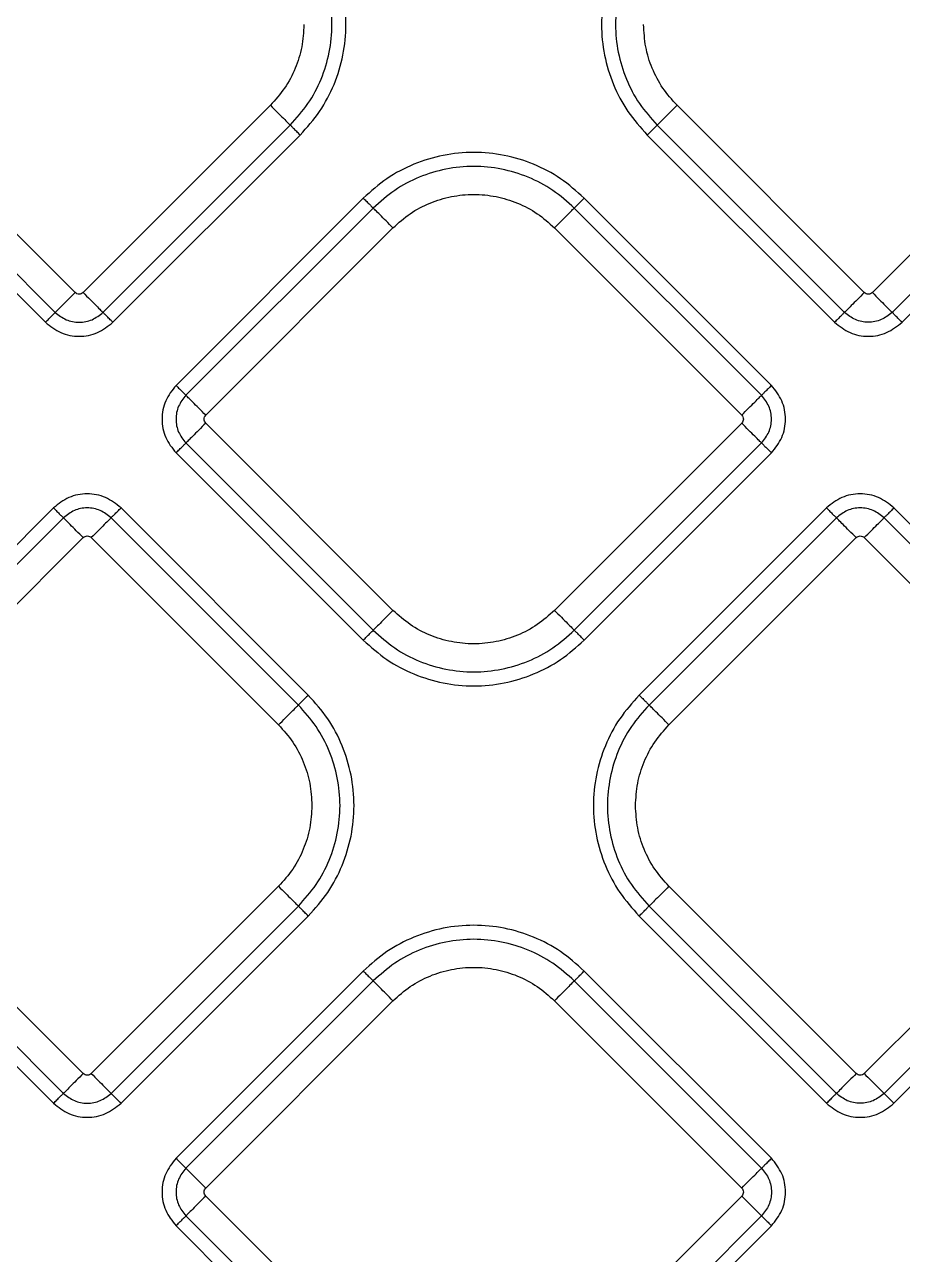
# Model space of a CAD drawing. Extents: x 939 to 1039, y 781 to 934.
# Drawn here: x 989.087 to 992.175, y 843.819 to 848.146 of the extents above; entities that cross this region are included whole.
import ezdxf

# ---------------------------------------------------------------- set-up
doc = ezdxf.new("R2010")
doc.units = 0
doc.header["$MEASUREMENT"] = 0
doc.layers.add('1', color=4, linetype='Continuous')

# ---------------------------------------------------------------- blocks, each defined once
blk = doc.blocks.new('Envoy')
at = {"layer": '1', "color": 3, "linetype": 'Continuous', "lineweight": 25}
for p, q in [((50.6108, 48.0285), (49.9519, 48.6874)), ((51.2979, 48.6874), (50.639, 48.0285)), ((53.3873, 48.0286), (52.7284, 48.6874)), ((54.0744, 48.6874), (53.4156, 48.0286)), ((49.8822, 48.6176), (50.541, 47.9588)), ((50.7088, 47.9588), (51.3676, 48.6176)), ((52.6587, 48.6177), (53.3176, 47.9588)), ((53.4853, 47.9588), (54.1441, 48.6177)), ((49.8474, 48.5828), (50.5062, 47.924)), ((50.7437, 47.924), (51.4025, 48.5828)), ((52.6239, 48.5828), (53.2827, 47.924)), ((53.5202, 47.924), (54.179, 48.5828)), ((51.6245, 48.3608), (50.9657, 47.7019)), ((53.0606, 47.7019), (52.4018, 48.3608)), ((51.6594, 48.3259), (51.0005, 47.6671)), ((53.0258, 47.6671), (52.3669, 48.3259)), ((51.0702, 47.5973), (51.7291, 48.2562)), ((52.2972, 48.2562), (52.956, 47.5973)), ((51.7291, 46.9102), (51.0702, 47.5691)), ((52.956, 47.5691), (52.2972, 46.9102)), ((51.0005, 47.4993), (51.6594, 46.8405)), ((52.3669, 46.8405), (53.0258, 47.4993)), ((50.9657, 47.4645), (51.6245, 46.8056)), ((52.4018, 46.8056), (53.0606, 47.4645)), ((50.5347, 47.2709), (49.8759, 46.6121)), ((51.431, 46.6121), (50.7722, 47.2709)), ((53.2542, 47.2709), (52.5954, 46.6121)), ((54.1505, 46.6121), (53.4917, 47.2709)), ((50.5696, 47.2361), (49.9107, 46.5773)), ((51.3961, 46.5773), (50.7373, 47.2361)), ((53.289, 47.2361), (52.6302, 46.5772)), ((54.1156, 46.5772), (53.4568, 47.2361)), ((49.9804, 46.5075), (50.6393, 47.1664)), ((50.6676, 47.1664), (51.3264, 46.5075)), ((52.6999, 46.5075), (53.3588, 47.1663)), ((53.387, 47.1663), (54.0459, 46.5075)), ((50.6393, 45.2806), (49.9804, 45.9394)), ((51.3264, 45.9394), (50.6676, 45.2806)), ((53.3588, 45.2805), (52.6999, 45.9394)), ((54.0459, 45.9394), (53.387, 45.2805)), ((49.9107, 45.8697), (50.5696, 45.2108)), ((50.7373, 45.2108), (51.3961, 45.8697)), ((52.6302, 45.8696), (53.289, 45.2108)), ((53.4568, 45.2108), (54.1156, 45.8696)), ((49.8759, 45.8348), (50.5347, 45.176)), ((50.7722, 45.176), (51.431, 45.8348)), ((52.5954, 45.8348), (53.2542, 45.176)), ((53.4917, 45.176), (54.1505, 45.8348)), ((51.6245, 45.6413), (50.9657, 44.9825)), ((53.0606, 44.9825), (52.4018, 45.6413)), ((51.6594, 45.6064), (51.0006, 44.9476)), ((53.0258, 44.9476), (52.367, 45.6064)), ((51.0703, 44.8778), (51.7291, 45.5367)), ((52.2972, 45.5367), (52.9561, 44.8778)), ((51.7291, 44.1907), (51.0703, 44.8496)), ((52.9561, 44.8496), (52.2972, 44.1907)), ((50.9657, 44.745), (51.6245, 44.0862)), ((51.0006, 44.7798), (51.6594, 44.121)), ((52.367, 44.121), (53.0258, 44.7798)), ((52.4018, 44.0862), (53.0606, 44.745))]:
    blk.add_line(p, q, dxfattribs=at)
for points, knots in [([(51.4025, 48.5828), (51.4265, 48.6097), (51.4744, 48.6634), (51.5247, 48.7599), (51.5564, 48.8635), (51.567, 48.9714), (51.5564, 49.0794), (51.5247, 49.1829), (51.4744, 49.2794), (51.4265, 49.3332), (51.4025, 49.3601)], [0, 0, 0, 0, 0.125, 0.25, 0.375, 0.5, 0.625, 0.75, 0.875, 1, 1, 1, 1]), ([(52.6239, 49.3601), (52.5999, 49.3332), (52.5519, 49.2795), (52.5016, 49.183), (52.4699, 49.0794), (52.4594, 48.9715), (52.4699, 48.8635), (52.5016, 48.76), (52.5519, 48.6635), (52.5999, 48.6097), (52.6239, 48.5828)], [0, 0, 0, 0, 0.1250002, 0.2499999, 0.375, 0.5, 0.625, 0.75, 0.8750001, 1, 1, 1, 1]), ([(51.3676, 48.6176), (51.3894, 48.6421), (51.4331, 48.6911), (51.4789, 48.7789), (51.5077, 48.8732), (51.5174, 48.9714), (51.5077, 49.0697), (51.4789, 49.164), (51.4331, 49.2518), (51.3894, 49.3008), (51.3676, 49.3252)], [0, 0, 0, 0, 0.125, 0.25, 0.375, 0.5, 0.625, 0.75, 0.875, 1, 1, 1, 1]), ([(52.6587, 49.3253), (52.6369, 49.3008), (52.5932, 49.2518), (52.5474, 49.164), (52.5186, 49.0697), (52.509, 48.9715), (52.5186, 48.8732), (52.5474, 48.7789), (52.5932, 48.6911), (52.6369, 48.6422), (52.6587, 48.6177)], [0, 0, 0, 0, 0.125, 0.25, 0.375, 0.5, 0.625, 0.75, 0.875, 1, 1, 1, 1]), ([(51.4155, 48.9714), (51.4141, 48.9451), (51.4111, 48.8925), (51.387, 48.8168), (51.3505, 48.7463), (51.3154, 48.707), (51.2979, 48.6874)], [0, 0, 0, 0, 0.25, 0.5, 0.75, 1, 1, 1, 1]), ([(52.7284, 48.6874), (52.7109, 48.7071), (52.6758, 48.7463), (52.6393, 48.8169), (52.6152, 48.8926), (52.6123, 48.9452), (52.6108, 48.9715)], [0, 0, 0, 0, 0.25, 0.5, 0.75, 1, 1, 1, 1]), ([(51.2979, 48.6874), (51.3062, 48.6791), (51.3227, 48.6625), (51.3444, 48.6409), (51.361, 48.6243), (51.3654, 48.6199), (51.3676, 48.6176)], [0, 0, 0, 0, 0.2499993, 0.4999955, 0.7499899, 1, 1, 1, 1]), ([(52.7284, 48.6874), (52.7202, 48.6791), (52.7036, 48.6626), (52.682, 48.6409), (52.6654, 48.6243), (52.6609, 48.6199), (52.6587, 48.6177)], [0, 0, 0, 0, 0.249999, 0.499997, 0.74999, 1, 1, 1, 1]), ([(51.4025, 48.5828), (51.3983, 48.5869), (51.3901, 48.5952), (51.3792, 48.606), (51.3709, 48.6143), (51.3687, 48.6165), (51.3676, 48.6176)], [0, 0, 0, 0, 0.2500064, 0.4999992, 0.7500006, 1, 1, 1, 1]), ([(52.6239, 48.5828), (52.628, 48.587), (52.6363, 48.5952), (52.6471, 48.6061), (52.6554, 48.6144), (52.6576, 48.6166), (52.6587, 48.6177)], [0, 0, 0, 0, 0.250005, 0.500001, 0.75, 1, 1, 1, 1]), ([(52.4018, 48.3608), (52.3749, 48.3847), (52.3211, 48.4327), (52.2247, 48.483), (52.1211, 48.5147), (52.0131, 48.5253), (51.9052, 48.5147), (51.8016, 48.483), (51.7051, 48.4327), (51.6514, 48.3847), (51.6245, 48.3608)], [0, 0, 0, 0, 0.125, 0.25, 0.375, 0.5, 0.625, 0.75, 0.875, 1, 1, 1, 1]), ([(52.3669, 48.3259), (52.3425, 48.3477), (52.2935, 48.3914), (52.2057, 48.4372), (52.1114, 48.466), (52.0131, 48.4756), (51.9149, 48.466), (51.8206, 48.4372), (51.7328, 48.3914), (51.6838, 48.3477), (51.6594, 48.3259)], [0, 0, 0, 0, 0.125, 0.25, 0.375, 0.5, 0.625, 0.75, 0.875, 1, 1, 1, 1]), ([(51.6245, 48.3608), (51.6286, 48.3566), (51.6369, 48.3483), (51.6477, 48.3375), (51.656, 48.3292), (51.6583, 48.327), (51.6594, 48.3259)], [0, 0, 0, 0, 0.2500041, 0.4999999, 0.7499991, 1, 1, 1, 1]), ([(51.7291, 48.2562), (51.7487, 48.2737), (51.788, 48.3088), (51.8586, 48.3455), (51.9342, 48.3687), (52.0131, 48.3764), (52.0921, 48.3687), (52.1677, 48.3455), (52.2383, 48.3088), (52.2776, 48.2737), (52.2972, 48.2562)], [0, 0, 0, 0, 0.125, 0.25, 0.375, 0.5, 0.625, 0.75, 0.875, 1, 1, 1, 1]), ([(52.4018, 48.3608), (52.3977, 48.3566), (52.3894, 48.3483), (52.3786, 48.3375), (52.3703, 48.3292), (52.368, 48.327), (52.3669, 48.3259)], [0, 0, 0, 0, 0.2500052, 0.4999995, 0.7499993, 1, 1, 1, 1]), ([(51.7291, 48.2562), (51.7208, 48.2644), (51.7043, 48.281), (51.6826, 48.3027), (51.666, 48.3193), (51.6616, 48.3237), (51.6594, 48.3259)], [0, 0, 0, 0, 0.249999, 0.499997, 0.74999, 1, 1, 1, 1]), ([(52.2972, 48.2562), (52.3055, 48.2644), (52.322, 48.281), (52.3437, 48.3027), (52.3603, 48.3193), (52.3647, 48.3237), (52.3669, 48.3259)], [0, 0, 0, 0, 0.249999, 0.499997, 0.74999, 1, 1, 1, 1]), ([(50.6108, 48.0285), (50.6025, 48.0203), (50.5859, 48.0037), (50.5643, 47.982), (50.5477, 47.9655), (50.5433, 47.961), (50.541, 47.9588)], [0, 0, 0, 0, 0.249999, 0.499996, 0.74999, 1, 1, 1, 1]), ([(50.639, 48.0285), (50.637, 48.0269), (50.6328, 48.0236), (50.6249, 48.0222), (50.617, 48.0236), (50.6128, 48.0269), (50.6108, 48.0285)], [0, 0, 0, 0, 0.250227, 0.5, 0.749772, 1, 1, 1, 1]), ([(50.639, 48.0285), (50.6473, 48.0203), (50.6639, 48.0037), (50.6855, 47.982), (50.7021, 47.9655), (50.7066, 47.961), (50.7088, 47.9588)], [0, 0, 0, 0, 0.249999, 0.499996, 0.74999, 1, 1, 1, 1]), ([(53.3873, 48.0286), (53.379, 48.0203), (53.3624, 48.0037), (53.3408, 47.9821), (53.3242, 47.9655), (53.3198, 47.9611), (53.3176, 47.9588)], [0, 0, 0, 0, 0.249999, 0.499997, 0.74999, 1, 1, 1, 1]), ([(53.4156, 48.0286), (53.4135, 48.0269), (53.4093, 48.0237), (53.4014, 48.0222), (53.3935, 48.0237), (53.3893, 48.0269), (53.3873, 48.0286)], [0, 0, 0, 0, 0.250228, 0.5, 0.749772, 1, 1, 1, 1]), ([(53.4156, 48.0286), (53.4238, 48.0203), (53.4404, 48.0037), (53.462, 47.9821), (53.4786, 47.9655), (53.4831, 47.9611), (53.4853, 47.9588)], [0, 0, 0, 0, 0.249999, 0.499997, 0.74999, 1, 1, 1, 1]), ([(50.5062, 47.924), (50.5103, 47.9281), (50.5186, 47.9364), (50.5294, 47.9472), (50.5377, 47.9555), (50.5399, 47.9577), (50.541, 47.9588)], [0, 0, 0, 0, 0.2500049, 0.4999996, 0.7499995, 1, 1, 1, 1]), ([(50.541, 47.9588), (50.5533, 47.9491), (50.5778, 47.9298), (50.6249, 47.9212), (50.672, 47.9298), (50.6965, 47.9491), (50.7088, 47.9588)], [0, 0, 0, 0, 0.249861, 0.499986, 0.750123, 1, 1, 1, 1]), ([(50.7437, 47.924), (50.7395, 47.9281), (50.7312, 47.9364), (50.7204, 47.9472), (50.7121, 47.9555), (50.7099, 47.9577), (50.7088, 47.9588)], [0, 0, 0, 0, 0.250005, 0.5, 0.75, 1, 1, 1, 1]), ([(53.3176, 47.9588), (53.3164, 47.9577), (53.3142, 47.9555), (53.3059, 47.9472), (53.2951, 47.9364), (53.2868, 47.9281), (53.2827, 47.924)], [0, 0, 0, 0, 0.25, 0.5, 0.749994, 1, 1, 1, 1]), ([(53.4853, 47.9588), (53.473, 47.9492), (53.4485, 47.9298), (53.4014, 47.9212), (53.3544, 47.9298), (53.3298, 47.9492), (53.3176, 47.9588)], [0, 0, 0, 0, 0.24986, 0.499985, 0.750124, 1, 1, 1, 1]), ([(53.5202, 47.924), (53.516, 47.9281), (53.5077, 47.9364), (53.4969, 47.9472), (53.4886, 47.9555), (53.4864, 47.9577), (53.4853, 47.9588)], [0, 0, 0, 0, 0.250004, 0.4999986, 0.7499996, 1, 1, 1, 1]), ([(50.5062, 47.924), (50.5235, 47.9102), (50.5583, 47.8828), (50.6249, 47.8708), (50.6916, 47.8828), (50.7263, 47.9102), (50.7437, 47.924)], [0, 0, 0, 0, 0.250067, 0.499983, 0.74993, 1, 1, 1, 1]), ([(53.2827, 47.924), (53.3, 47.9103), (53.3348, 47.8828), (53.4014, 47.8708), (53.4681, 47.8828), (53.5028, 47.9103), (53.5202, 47.924)], [0, 0, 0, 0, 0.2500712, 0.5000173, 0.7499332, 1, 1, 1, 1]), ([(50.9657, 47.7019), (50.952, 47.6846), (50.9245, 47.6498), (50.9125, 47.5832), (50.9245, 47.5166), (50.952, 47.4818), (50.9657, 47.4645)], [0, 0, 0, 0, 0.250067, 0.499983, 0.749929, 1, 1, 1, 1]), ([(50.9657, 47.7019), (50.9698, 47.6978), (50.9781, 47.6895), (50.9889, 47.6787), (50.9972, 47.6704), (50.9994, 47.6682), (51.0005, 47.6671)], [0, 0, 0, 0, 0.250005, 0.500001, 0.75, 1, 1, 1, 1]), ([(53.0606, 47.7019), (53.0565, 47.6978), (53.0482, 47.6895), (53.0374, 47.6787), (53.0291, 47.6704), (53.0269, 47.6682), (53.0258, 47.6671)], [0, 0, 0, 0, 0.250004, 0.500001, 0.75, 1, 1, 1, 1]), ([(53.0606, 47.4645), (53.0743, 47.4818), (53.1018, 47.5166), (53.1138, 47.5832), (53.1018, 47.6498), (53.0743, 47.6846), (53.0606, 47.7019)], [0, 0, 0, 0, 0.250067, 0.499983, 0.74993, 1, 1, 1, 1]), ([(51.0005, 47.6671), (50.9909, 47.6548), (50.9715, 47.6303), (50.9629, 47.5832), (50.9715, 47.5361), (50.9909, 47.5116), (51.0005, 47.4993)], [0, 0, 0, 0, 0.249862, 0.499986, 0.750124, 1, 1, 1, 1]), ([(51.0702, 47.5973), (51.062, 47.6056), (51.0454, 47.6222), (51.0238, 47.6438), (51.0072, 47.6604), (51.0027, 47.6648), (51.0005, 47.6671)], [0, 0, 0, 0, 0.249999, 0.499997, 0.74999, 1, 1, 1, 1]), ([(52.956, 47.5973), (52.9643, 47.6056), (52.9809, 47.6222), (53.0025, 47.6438), (53.0191, 47.6604), (53.0236, 47.6648), (53.0258, 47.6671)], [0, 0, 0, 0, 0.249999, 0.499996, 0.74999, 1, 1, 1, 1]), ([(53.0258, 47.4993), (53.0354, 47.5116), (53.0548, 47.5361), (53.0634, 47.5832), (53.0548, 47.6303), (53.0354, 47.6548), (53.0258, 47.6671)], [0, 0, 0, 0, 0.2498608, 0.4999851, 0.7501231, 1, 1, 1, 1]), ([(51.0702, 47.5691), (51.062, 47.5608), (51.0454, 47.5442), (51.0238, 47.5226), (51.0072, 47.506), (51.0027, 47.5015), (51.0005, 47.4993)], [0, 0, 0, 0, 0.249999, 0.499997, 0.74999, 1, 1, 1, 1]), ([(51.0702, 47.5691), (51.0686, 47.5711), (51.0654, 47.5753), (51.0639, 47.5832), (51.0654, 47.5911), (51.0686, 47.5953), (51.0702, 47.5973)], [0, 0, 0, 0, 0.250227, 0.5, 0.749773, 1, 1, 1, 1]), ([(52.956, 47.5973), (52.9577, 47.5953), (52.9609, 47.5911), (52.9624, 47.5832), (52.9609, 47.5753), (52.9577, 47.5711), (52.956, 47.5691)], [0, 0, 0, 0, 0.250224, 0.5, 0.749776, 1, 1, 1, 1]), ([(53.0258, 47.4993), (53.0236, 47.5015), (53.0191, 47.506), (53.0025, 47.5226), (52.9809, 47.5442), (52.9643, 47.5608), (52.956, 47.5691)], [0, 0, 0, 0, 0.25001, 0.500004, 0.750001, 1, 1, 1, 1]), ([(50.9657, 47.4645), (50.9698, 47.4686), (50.9781, 47.4769), (50.9889, 47.4877), (50.9972, 47.496), (50.9994, 47.4982), (51.0005, 47.4993)], [0, 0, 0, 0, 0.250006, 0.500001, 0.75, 1, 1, 1, 1]), ([(53.0258, 47.4993), (53.0269, 47.4982), (53.0291, 47.496), (53.0374, 47.4877), (53.0482, 47.4769), (53.0565, 47.4686), (53.0606, 47.4645)], [0, 0, 0, 0, 0.25, 0.5, 0.749995, 1, 1, 1, 1]), ([(50.7722, 47.2709), (50.7548, 47.2847), (50.7201, 47.3121), (50.6534, 47.3241), (50.5868, 47.3121), (50.552, 47.2847), (50.5347, 47.2709)], [0, 0, 0, 0, 0.250067, 0.499983, 0.749929, 1, 1, 1, 1]), ([(53.4917, 47.2709), (53.4743, 47.2846), (53.4396, 47.3121), (53.3729, 47.3241), (53.3063, 47.3121), (53.2715, 47.2846), (53.2542, 47.2709)], [0, 0, 0, 0, 0.250068, 0.499984, 0.74993, 1, 1, 1, 1]), ([(50.5347, 47.2709), (50.5388, 47.2668), (50.5471, 47.2585), (50.5579, 47.2477), (50.5662, 47.2394), (50.5684, 47.2372), (50.5696, 47.2361)], [0, 0, 0, 0, 0.2500061, 0.5000005, 0.7500002, 1, 1, 1, 1]), ([(50.7373, 47.2361), (50.725, 47.2458), (50.7005, 47.2651), (50.6534, 47.2737), (50.6064, 47.2651), (50.5818, 47.2458), (50.5696, 47.2361)], [0, 0, 0, 0, 0.249861, 0.499986, 0.750123, 1, 1, 1, 1]), ([(50.7373, 47.2361), (50.7384, 47.2372), (50.7406, 47.2394), (50.7489, 47.2477), (50.7597, 47.2585), (50.768, 47.2668), (50.7722, 47.2709)], [0, 0, 0, 0, 0.25, 0.499999, 0.749993, 1, 1, 1, 1]), ([(53.2542, 47.2709), (53.2583, 47.2668), (53.2666, 47.2585), (53.2774, 47.2477), (53.2857, 47.2394), (53.2879, 47.2372), (53.289, 47.2361)], [0, 0, 0, 0, 0.250005, 0.5, 0.749999, 1, 1, 1, 1]), ([(53.4568, 47.2361), (53.4445, 47.2457), (53.42, 47.2651), (53.3729, 47.2737), (53.3259, 47.2651), (53.3013, 47.2457), (53.289, 47.2361)], [0, 0, 0, 0, 0.249862, 0.499986, 0.750123, 1, 1, 1, 1]), ([(53.4917, 47.2709), (53.4875, 47.2668), (53.4792, 47.2585), (53.4684, 47.2477), (53.4601, 47.2394), (53.4579, 47.2372), (53.4568, 47.2361)], [0, 0, 0, 0, 0.250005, 0.5, 0.75, 1, 1, 1, 1]), ([(50.6393, 47.1664), (50.631, 47.1746), (50.6144, 47.1912), (50.5928, 47.2129), (50.5762, 47.2295), (50.5718, 47.2339), (50.5696, 47.2361)], [0, 0, 0, 0, 0.249999, 0.499997, 0.74999, 1, 1, 1, 1]), ([(50.7373, 47.2361), (50.7351, 47.2339), (50.7306, 47.2295), (50.714, 47.2129), (50.6924, 47.1912), (50.6758, 47.1746), (50.6676, 47.1664)], [0, 0, 0, 0, 0.25001, 0.500003, 0.750001, 1, 1, 1, 1]), ([(53.3588, 47.1663), (53.3505, 47.1746), (53.3339, 47.1912), (53.3123, 47.2128), (53.2957, 47.2294), (53.2913, 47.2338), (53.289, 47.2361)], [0, 0, 0, 0, 0.249999, 0.499997, 0.74999, 1, 1, 1, 1]), ([(53.387, 47.1663), (53.3953, 47.1746), (53.4119, 47.1912), (53.4335, 47.2128), (53.4501, 47.2294), (53.4546, 47.2338), (53.4568, 47.2361)], [0, 0, 0, 0, 0.249999, 0.499996, 0.74999, 1, 1, 1, 1]), ([(50.6393, 47.1664), (50.6413, 47.168), (50.6455, 47.1713), (50.6534, 47.1727), (50.6613, 47.1713), (50.6655, 47.168), (50.6676, 47.1664)], [0, 0, 0, 0, 0.250229, 0.5, 0.749771, 1, 1, 1, 1]), ([(53.3588, 47.1663), (53.3608, 47.168), (53.365, 47.1712), (53.3729, 47.1727), (53.3808, 47.1712), (53.385, 47.168), (53.387, 47.1663)], [0, 0, 0, 0, 0.250226, 0.5, 0.749774, 1, 1, 1, 1]), ([(51.7291, 46.9102), (51.7208, 46.9019), (51.7043, 46.8854), (51.6826, 46.8637), (51.666, 46.8471), (51.6616, 46.8427), (51.6594, 46.8405)], [0, 0, 0, 0, 0.25, 0.499997, 0.74999, 1, 1, 1, 1]), ([(52.2972, 46.9102), (52.2776, 46.8927), (52.2383, 46.8576), (52.1677, 46.8209), (52.0921, 46.7977), (52.0131, 46.79), (51.9342, 46.7977), (51.8586, 46.8209), (51.788, 46.8576), (51.7487, 46.8927), (51.7291, 46.9102)], [0, 0, 0, 0, 0.125, 0.25, 0.375, 0.5, 0.625, 0.75, 0.875, 1, 1, 1, 1]), ([(52.2972, 46.9102), (52.3055, 46.9019), (52.322, 46.8854), (52.3437, 46.8637), (52.3603, 46.8471), (52.3647, 46.8427), (52.3669, 46.8405)], [0, 0, 0, 0, 0.25, 0.499996, 0.74999, 1, 1, 1, 1]), ([(51.6245, 46.8056), (51.6286, 46.8098), (51.6369, 46.8181), (51.6477, 46.8289), (51.656, 46.8372), (51.6583, 46.8394), (51.6594, 46.8405)], [0, 0, 0, 0, 0.2500053, 0.5000003, 0.7499998, 1, 1, 1, 1]), ([(51.6594, 46.8405), (51.6838, 46.8187), (51.7328, 46.775), (51.8206, 46.7292), (51.9149, 46.7004), (52.0131, 46.6908), (52.1114, 46.7004), (52.2057, 46.7292), (52.2935, 46.775), (52.3425, 46.8187), (52.3669, 46.8405)], [0, 0, 0, 0, 0.125, 0.25, 0.375, 0.5, 0.625, 0.75, 0.875, 1, 1, 1, 1]), ([(52.4018, 46.8056), (52.3977, 46.8098), (52.3894, 46.8181), (52.3786, 46.8289), (52.3703, 46.8372), (52.368, 46.8394), (52.3669, 46.8405)], [0, 0, 0, 0, 0.250006, 0.5, 0.75, 1, 1, 1, 1]), ([(51.6245, 46.8056), (51.6514, 46.7816), (51.7051, 46.7337), (51.8016, 46.6834), (51.9052, 46.6517), (52.0131, 46.6411), (52.1211, 46.6517), (52.2247, 46.6834), (52.3211, 46.7337), (52.3749, 46.7816), (52.4018, 46.8056)], [0, 0, 0, 0, 0.125, 0.25, 0.375, 0.5, 0.625, 0.75, 0.875, 1, 1, 1, 1]), ([(51.431, 46.6121), (51.4268, 46.608), (51.4186, 46.5997), (51.4077, 46.5889), (51.3994, 46.5806), (51.3972, 46.5784), (51.3961, 46.5773)], [0, 0, 0, 0, 0.2500053, 0.5000003, 0.7499998, 1, 1, 1, 1]), ([(51.431, 45.8348), (51.455, 45.8617), (51.5029, 45.9155), (51.5532, 46.012), (51.5849, 46.1155), (51.5955, 46.2235), (51.5849, 46.3314), (51.5532, 46.435), (51.5029, 46.5315), (51.455, 46.5852), (51.431, 46.6121)], [0, 0, 0, 0, 0.125, 0.25, 0.375, 0.5, 0.625, 0.75, 0.875, 1, 1, 1, 1]), ([(52.5954, 46.6121), (52.5714, 46.5852), (52.5234, 46.5314), (52.4731, 46.4349), (52.4414, 46.3314), (52.4309, 46.2234), (52.4414, 46.1155), (52.4731, 46.0119), (52.5234, 45.9154), (52.5714, 45.8617), (52.5954, 45.8348)], [0, 0, 0, 0, 0.125, 0.25, 0.375, 0.5, 0.625, 0.75, 0.875, 1, 1, 1, 1]), ([(52.5954, 46.6121), (52.5995, 46.6079), (52.6078, 46.5997), (52.6186, 46.5888), (52.6269, 46.5805), (52.6291, 46.5783), (52.6302, 46.5772)], [0, 0, 0, 0, 0.250004, 0.499999, 0.749999, 1, 1, 1, 1]), ([(51.3264, 46.5075), (51.3347, 46.5158), (51.3512, 46.5324), (51.3729, 46.554), (51.3895, 46.5706), (51.3939, 46.575), (51.3961, 46.5773)], [0, 0, 0, 0, 0.249999, 0.499997, 0.74999, 1, 1, 1, 1]), ([(51.3961, 45.8697), (51.418, 45.8942), (51.4616, 45.9431), (51.5074, 46.0309), (51.5363, 46.1252), (51.5459, 46.2235), (51.5363, 46.3217), (51.5074, 46.416), (51.4616, 46.5038), (51.418, 46.5528), (51.3961, 46.5773)], [0, 0, 0, 0, 0.125, 0.25, 0.375, 0.5, 0.625, 0.75, 0.875, 1, 1, 1, 1]), ([(52.6302, 46.5772), (52.6084, 46.5528), (52.5647, 46.5038), (52.5189, 46.416), (52.4901, 46.3217), (52.4805, 46.2234), (52.4901, 46.1252), (52.5189, 46.0309), (52.5647, 45.9431), (52.6084, 45.8941), (52.6302, 45.8696)], [0, 0, 0, 0, 0.125, 0.25, 0.375, 0.5, 0.625, 0.75, 0.875, 1, 1, 1, 1]), ([(52.6999, 46.5075), (52.6917, 46.5158), (52.6751, 46.5323), (52.6534, 46.554), (52.6368, 46.5706), (52.6324, 46.575), (52.6302, 46.5772)], [0, 0, 0, 0, 0.249999, 0.499997, 0.74999, 1, 1, 1, 1]), ([(51.3264, 46.5075), (51.3439, 46.4879), (51.379, 46.4486), (51.4156, 46.3781), (51.4396, 46.3024), (51.4426, 46.2498), (51.4441, 46.2235)], [0, 0, 0, 0, 0.25, 0.5, 0.75, 1, 1, 1, 1]), ([(52.5823, 46.2234), (52.5838, 46.2497), (52.5867, 46.3023), (52.6108, 46.378), (52.6473, 46.4486), (52.6824, 46.4879), (52.6999, 46.5075)], [0, 0, 0, 0, 0.25, 0.5, 0.75, 1, 1, 1, 1]), ([(51.4441, 46.2235), (51.4426, 46.1972), (51.4396, 46.1446), (51.4156, 46.0689), (51.379, 45.9983), (51.3439, 45.9591), (51.3264, 45.9394)], [0, 0, 0, 0, 0.25, 0.5, 0.75, 1, 1, 1, 1]), ([(52.6999, 45.9394), (52.6824, 45.959), (52.6473, 45.9983), (52.6108, 46.0688), (52.5867, 46.1445), (52.5838, 46.1971), (52.5823, 46.2234)], [0, 0, 0, 0, 0.2499998, 0.4999998, 0.75, 1, 1, 1, 1]), ([(51.3264, 45.9394), (51.3347, 45.9311), (51.3512, 45.9146), (51.3729, 45.8929), (51.3895, 45.8763), (51.3939, 45.8719), (51.3961, 45.8697)], [0, 0, 0, 0, 0.249999, 0.499997, 0.74999, 1, 1, 1, 1]), ([(52.6999, 45.9394), (52.6917, 45.9311), (52.6751, 45.9145), (52.6534, 45.8929), (52.6368, 45.8763), (52.6324, 45.8719), (52.6302, 45.8696)], [0, 0, 0, 0, 0.2499993, 0.4999969, 0.7499901, 1, 1, 1, 1]), ([(51.431, 45.8348), (51.4268, 45.839), (51.4186, 45.8472), (51.4077, 45.8581), (51.3994, 45.8664), (51.3972, 45.8686), (51.3961, 45.8697)], [0, 0, 0, 0, 0.250005, 0.5, 0.75, 1, 1, 1, 1]), ([(52.5954, 45.8348), (52.5995, 45.8389), (52.6078, 45.8472), (52.6186, 45.858), (52.6269, 45.8663), (52.6291, 45.8685), (52.6302, 45.8696)], [0, 0, 0, 0, 0.250004, 0.5, 0.749999, 1, 1, 1, 1]), ([(52.4018, 45.6413), (52.3749, 45.6653), (52.3212, 45.7132), (52.2247, 45.7635), (52.1211, 45.7952), (52.0132, 45.8058), (51.9052, 45.7952), (51.8017, 45.7635), (51.7052, 45.7132), (51.6514, 45.6653), (51.6245, 45.6413)], [0, 0, 0, 0, 0.125, 0.25, 0.375, 0.5, 0.625, 0.75, 0.875, 1, 1, 1, 1]), ([(52.367, 45.6064), (52.3425, 45.6282), (52.2936, 45.6719), (52.2057, 45.7177), (52.1115, 45.7465), (52.0132, 45.7561), (51.9149, 45.7465), (51.8206, 45.7177), (51.7328, 45.6719), (51.6839, 45.6282), (51.6594, 45.6064)], [0, 0, 0, 0, 0.125, 0.25, 0.375, 0.5, 0.625, 0.75, 0.875, 1, 1, 1, 1]), ([(51.7291, 45.5367), (51.7488, 45.5542), (51.7881, 45.5893), (51.8586, 45.626), (51.9343, 45.6492), (52.0132, 45.6569), (52.0921, 45.6492), (52.1678, 45.626), (52.2383, 45.5893), (52.2776, 45.5542), (52.2972, 45.5367)], [0, 0, 0, 0, 0.125, 0.25, 0.375, 0.5, 0.625, 0.75, 0.875, 1, 1, 1, 1]), ([(51.6245, 45.6413), (51.6287, 45.6371), (51.6369, 45.6288), (51.6478, 45.618), (51.6561, 45.6097), (51.6583, 45.6075), (51.6594, 45.6064)], [0, 0, 0, 0, 0.250005, 0.500001, 0.75, 1, 1, 1, 1]), ([(52.367, 45.6064), (52.3681, 45.6075), (52.3703, 45.6097), (52.3786, 45.618), (52.3894, 45.6288), (52.3977, 45.6371), (52.4018, 45.6413)], [0, 0, 0, 0, 0.25, 0.499999, 0.749995, 1, 1, 1, 1]), ([(51.7291, 45.5367), (51.7208, 45.545), (51.7043, 45.5615), (51.6826, 45.5832), (51.666, 45.5998), (51.6616, 45.6042), (51.6594, 45.6064)], [0, 0, 0, 0, 0.2499999, 0.4999967, 0.7499902, 1, 1, 1, 1]), ([(52.367, 45.6064), (52.3648, 45.6042), (52.3603, 45.5998), (52.3437, 45.5832), (52.3221, 45.5615), (52.3055, 45.545), (52.2972, 45.5367)], [0, 0, 0, 0, 0.2500098, 0.5000033, 0.7500001, 1, 1, 1, 1]), ([(50.6393, 45.2806), (50.631, 45.2723), (50.6144, 45.2557), (50.5928, 45.2341), (50.5762, 45.2175), (50.5718, 45.2131), (50.5696, 45.2108)], [0, 0, 0, 0, 0.249999, 0.499997, 0.74999, 1, 1, 1, 1]), ([(50.6676, 45.2806), (50.6655, 45.2789), (50.6613, 45.2757), (50.6534, 45.2742), (50.6455, 45.2757), (50.6413, 45.2789), (50.6393, 45.2806)], [0, 0, 0, 0, 0.250229, 0.5, 0.749771, 1, 1, 1, 1]), ([(50.6676, 45.2806), (50.6758, 45.2723), (50.6924, 45.2557), (50.714, 45.2341), (50.7306, 45.2175), (50.7351, 45.2131), (50.7373, 45.2108)], [0, 0, 0, 0, 0.249999, 0.499996, 0.74999, 1, 1, 1, 1]), ([(53.3588, 45.2805), (53.3505, 45.2723), (53.3339, 45.2557), (53.3123, 45.234), (53.2957, 45.2175), (53.2913, 45.213), (53.289, 45.2108)], [0, 0, 0, 0, 0.249999, 0.499997, 0.74999, 1, 1, 1, 1]), ([(53.387, 45.2805), (53.385, 45.2789), (53.3808, 45.2756), (53.3729, 45.2742), (53.365, 45.2756), (53.3608, 45.2789), (53.3588, 45.2805)], [0, 0, 0, 0, 0.250228, 0.5, 0.749772, 1, 1, 1, 1]), ([(53.387, 45.2805), (53.3953, 45.2723), (53.4119, 45.2557), (53.4335, 45.234), (53.4501, 45.2175), (53.4546, 45.213), (53.4568, 45.2108)], [0, 0, 0, 0, 0.249999, 0.499996, 0.74999, 1, 1, 1, 1]), ([(50.5347, 45.176), (50.5388, 45.1801), (50.5471, 45.1884), (50.5579, 45.1992), (50.5662, 45.2075), (50.5684, 45.2097), (50.5696, 45.2108)], [0, 0, 0, 0, 0.250005, 0.5, 0.75, 1, 1, 1, 1]), ([(50.5347, 45.176), (50.552, 45.1623), (50.5868, 45.1348), (50.6534, 45.1228), (50.7201, 45.1348), (50.7548, 45.1623), (50.7722, 45.176)], [0, 0, 0, 0, 0.250067, 0.499983, 0.749929, 1, 1, 1, 1]), ([(50.5696, 45.2108), (50.5818, 45.2012), (50.6064, 45.1818), (50.6534, 45.1732), (50.7005, 45.1818), (50.725, 45.2012), (50.7373, 45.2108)], [0, 0, 0, 0, 0.249861, 0.499985, 0.750123, 1, 1, 1, 1]), ([(50.7722, 45.176), (50.768, 45.1801), (50.7597, 45.1884), (50.7489, 45.1992), (50.7406, 45.2075), (50.7384, 45.2097), (50.7373, 45.2108)], [0, 0, 0, 0, 0.2500059, 0.5000004, 0.7499999, 1, 1, 1, 1]), ([(53.289, 45.2108), (53.2879, 45.2097), (53.2857, 45.2075), (53.2774, 45.1992), (53.2666, 45.1884), (53.2583, 45.1801), (53.2542, 45.176)], [0, 0, 0, 0, 0.250001, 0.499999, 0.749994, 1, 1, 1, 1]), ([(53.2542, 45.176), (53.2715, 45.1622), (53.3063, 45.1348), (53.3729, 45.1228), (53.4396, 45.1348), (53.4743, 45.1622), (53.4917, 45.176)], [0, 0, 0, 0, 0.25007, 0.500016, 0.749932, 1, 1, 1, 1]), ([(53.4568, 45.2108), (53.4445, 45.2011), (53.42, 45.1818), (53.3729, 45.1732), (53.3259, 45.1818), (53.3013, 45.2011), (53.289, 45.2108)], [0, 0, 0, 0, 0.2498613, 0.4999861, 0.7501229, 1, 1, 1, 1]), ([(53.4917, 45.176), (53.4875, 45.1801), (53.4792, 45.1884), (53.4684, 45.1992), (53.4601, 45.2075), (53.4579, 45.2097), (53.4568, 45.2108)], [0, 0, 0, 0, 0.250006, 0.5, 0.750001, 1, 1, 1, 1]), ([(50.9657, 44.9825), (50.952, 44.9651), (50.9246, 44.9304), (50.9125, 44.8637), (50.9245, 44.7971), (50.952, 44.7623), (50.9657, 44.745)], [0, 0, 0, 0, 0.250067, 0.499983, 0.749929, 1, 1, 1, 1]), ([(50.9657, 44.9825), (50.9699, 44.9783), (50.9781, 44.97), (50.9889, 44.9592), (50.9972, 44.9509), (50.9995, 44.9487), (51.0006, 44.9476)], [0, 0, 0, 0, 0.250005, 0.500001, 0.75, 1, 1, 1, 1]), ([(53.0606, 44.9825), (53.0565, 44.9783), (53.0482, 44.97), (53.0374, 44.9592), (53.0291, 44.9509), (53.0269, 44.9487), (53.0258, 44.9476)], [0, 0, 0, 0, 0.250007, 0.500001, 0.75, 1, 1, 1, 1]), ([(53.0606, 44.745), (53.0744, 44.7623), (53.1018, 44.7971), (53.1139, 44.8637), (53.1018, 44.9304), (53.0744, 44.9651), (53.0606, 44.9825)], [0, 0, 0, 0, 0.25007, 0.500017, 0.749933, 1, 1, 1, 1]), ([(51.0006, 44.9476), (50.9909, 44.9353), (50.9715, 44.9108), (50.963, 44.8637), (50.9715, 44.8167), (50.9909, 44.7921), (51.0006, 44.7798)], [0, 0, 0, 0, 0.249861, 0.499986, 0.750123, 1, 1, 1, 1]), ([(51.0703, 44.8778), (51.062, 44.8861), (51.0454, 44.9027), (51.0238, 44.9243), (51.0072, 44.9409), (51.0028, 44.9454), (51.0006, 44.9476)], [0, 0, 0, 0, 0.249999, 0.499996, 0.74999, 1, 1, 1, 1]), ([(52.9561, 44.8778), (52.9644, 44.8861), (52.9809, 44.9027), (53.0026, 44.9243), (53.0192, 44.9409), (53.0236, 44.9454), (53.0258, 44.9476)], [0, 0, 0, 0, 0.2499989, 0.4999963, 0.7499903, 1, 1, 1, 1]), ([(53.0258, 44.9476), (53.0355, 44.9353), (53.0548, 44.9108), (53.0634, 44.8637), (53.0548, 44.8167), (53.0355, 44.7921), (53.0258, 44.7798)], [0, 0, 0, 0, 0.2498611, 0.4999857, 0.7501235, 1, 1, 1, 1]), ([(51.0703, 44.8496), (51.0686, 44.8516), (51.0654, 44.8558), (51.0639, 44.8637), (51.0654, 44.8716), (51.0686, 44.8758), (51.0703, 44.8778)], [0, 0, 0, 0, 0.250229, 0.500001, 0.749771, 1, 1, 1, 1]), ([(52.9561, 44.8778), (52.9577, 44.8758), (52.961, 44.8716), (52.9624, 44.8637), (52.961, 44.8558), (52.9577, 44.8516), (52.9561, 44.8496)], [0, 0, 0, 0, 0.25023, 0.499999, 0.74977, 1, 1, 1, 1]), ([(51.0703, 44.8496), (51.062, 44.8413), (51.0454, 44.8247), (51.0238, 44.8031), (51.0072, 44.7865), (51.0028, 44.7821), (51.0006, 44.7798)], [0, 0, 0, 0, 0.249999, 0.499996, 0.74999, 1, 1, 1, 1]), ([(52.9561, 44.8496), (52.9644, 44.8413), (52.9809, 44.8247), (53.0026, 44.8031), (53.0192, 44.7865), (53.0236, 44.7821), (53.0258, 44.7798)], [0, 0, 0, 0, 0.249999, 0.4999964, 0.7499902, 1, 1, 1, 1]), ([(50.9657, 44.745), (50.9699, 44.7491), (50.9781, 44.7574), (50.9889, 44.7682), (50.9972, 44.7765), (50.9995, 44.7787), (51.0006, 44.7798)], [0, 0, 0, 0, 0.2500059, 0.5000007, 0.7499999, 1, 1, 1, 1]), ([(53.0258, 44.7798), (53.0269, 44.7787), (53.0291, 44.7765), (53.0374, 44.7682), (53.0482, 44.7574), (53.0565, 44.7491), (53.0606, 44.745)], [0, 0, 0, 0, 0.25, 0.499999, 0.749992, 1, 1, 1, 1])]:
    blk.add_open_spline(points, degree=3, knots=knots, dxfattribs=at)

msp = doc.modelspace()

# ---------------------------------------------------------------- block references
at = {"layer": '1'}
msp.add_blockref('Envoy', (938.6538, 799.1744), dxfattribs=at)

doc.saveas('drawing.dxf')
